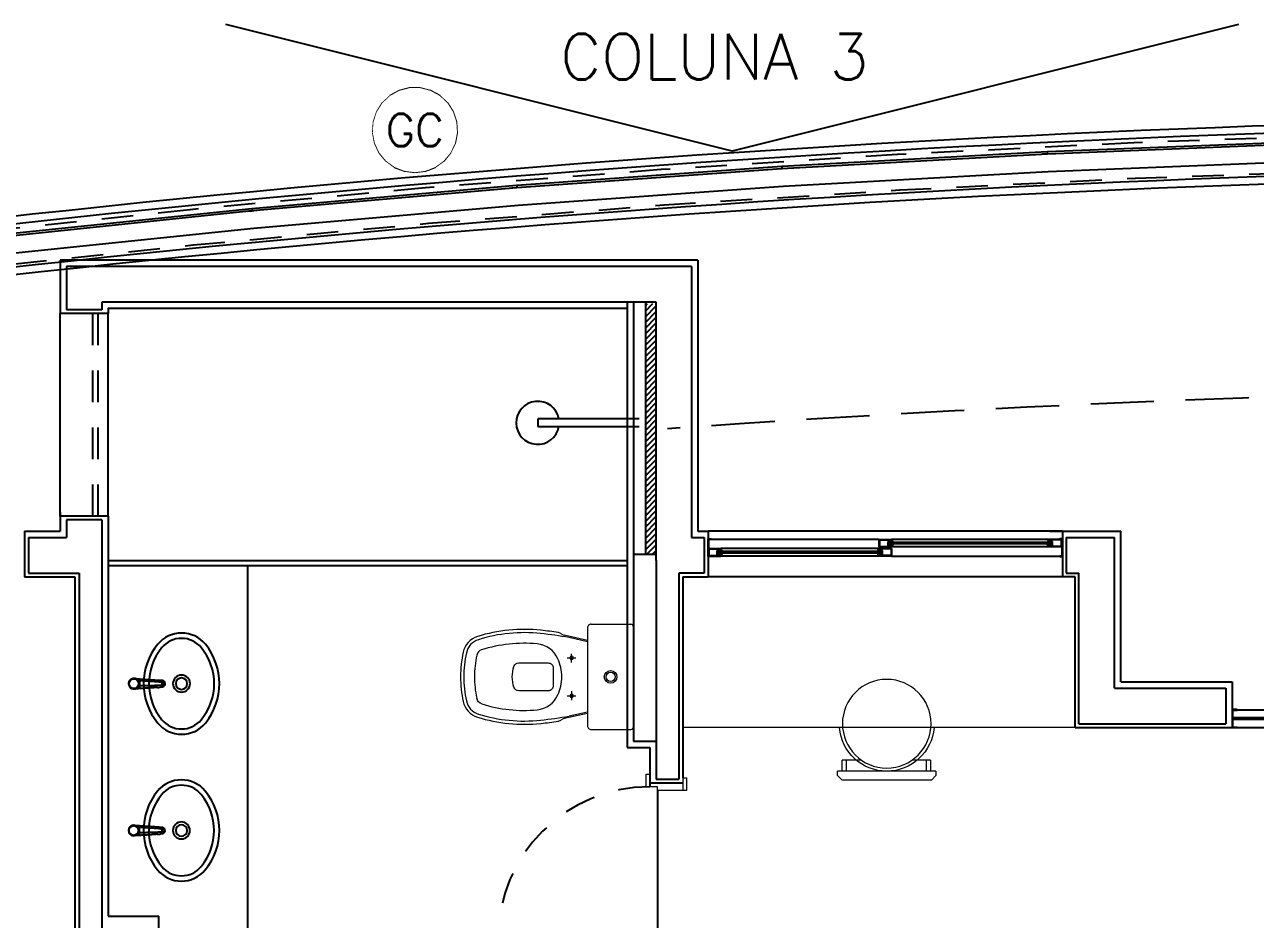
# Model space of a CAD drawing. Header units: millimetres. Extents: x 188.6 to 263.2, y 40.1 to 120.1.
# Drawn here: x 205.116 to 209.978, y 95.302 to 98.835 of the extents above; entities that cross this region are included whole.
import ezdxf
from ezdxf.enums import TextEntityAlignment as Align

# ---------------------------------------------------------------- set-up
doc = ezdxf.new("R2010")
doc.units = ezdxf.units.MM
doc.set_wipeout_variables(frame=1)
for name, pattern in [('_XREF_APTOS 603 E 604$0$HIDDEN', [0.375, 0.25, -0.125]), ('_XREF_APTOS 603 E 604$0$XREF-TIPO$0$HIDDEN2', [0.1875, 0.125, -0.0625]), ('HIDDEN2', [0.1875, 0.125, -0.0625])]:
    doc.linetypes.add(name, pattern=pattern)
for name, color, linetype in [('_XREF_APTOS 603 E 604$0$A-MC-ALVENARIA', 8, 'Continuous'), ('_XREF_APTOS 603 E 604$0$L-MC-LAYOUT MOLHADO', 8, 'Continuous'), ('_XREF_APTOS 603 E 604$0$P-MC-PROJEÇÃO', 8, '_XREF_APTOS 603 E 604$0$HIDDEN'), ('_XREF_APTOS 603 E 604$0$R-MC-REBOCO', 8, 'Continuous'), ('_XREF_APTOS 603 E 604$0$V-MC-VISTA3', 8, 'Continuous'), ('_XREF_APTOS 603 E 604$0$XREF-TIPO$0$E-MC-ESQUADRIAS', 8, 'Continuous'), ('_XREF_APTOS 603 E 604$0$XREF-TIPO$0$S-MC-SECÇÃO', 8, 'Continuous'), ('_XREF_APTOS 603 E 604$0$XREF-TIPO$0$V-MC-VISTA1', 8, 'Continuous'), ('_XREF_APTOS 603 E 604$0$XREF-TIPO$0$V-MC-VISTA2', 8, 'Continuous'), ('ARQ', 8, 'Continuous'), ('ESTR-PILARES', 11, 'Continuous'), ('ESTR-VIGAS', 11, 'HIDDEN2'), ('ESTRUTURA', 7, 'Continuous'), ('INC-TEXTO', 7, 'Continuous')]:
    doc.layers.add(name, color=color, linetype=linetype)
doc.layers.add('_XREF_APTOS 603 E 604$0$L-MC-LAYOUT', color=8, linetype='Continuous', lineweight=5)
doc.styles.add('MC-ROMANS', font='romans')
doc.styles.add('ROMANS', font='ROMANS.SHX', dxfattribs={"height": 0.15})

# ---------------------------------------------------------------- blocks, each defined once
blk = doc.blocks.new('COBERTURA_29-09-2016')
at = {"layer": 'ESTR-PILARES', "linetype": 'Continuous'}
for points in [[(-0.9072, 11.7263), (-0.9082, 11.7262)], [(-0.8944, 11.5869), (-0.8934, 11.587)]]:
    blk.add_lwpolyline(points, dxfattribs=at)
at = {"layer": 'ESTR-VIGAS'}
for points in [[(3.7551, 12.0233), (2.822, 11.9903)], [(2.821, 11.9903), (1.8884, 11.9441)], [(2.822, 11.9903), (2.821, 11.9903)], [(1.8874, 11.9441), (0.9555, 11.8847)], [(1.8884, 11.9441), (1.8874, 11.9441)], [(0.9545, 11.8846), (0.0236, 11.8121)], [(0.9555, 11.8847), (0.9545, 11.8846)], [(2.8269, 11.8504), (3.7601, 11.8834)], [(1.8953, 11.8043), (2.8279, 11.8505)], [(2.8269, 11.8504), (2.8279, 11.8505)], [(0.0226, 11.812), (-0.9072, 11.7263)], [(0.0236, 11.8121), (0.0226, 11.812)], [(0.9644, 11.745), (1.8963, 11.8043)], [(1.8953, 11.8043), (1.8963, 11.8043)], [(-0.9082, 11.7262), (-1.8367, 11.6274)], [(0.0344, 11.6725), (0.9654, 11.745)], [(0.9644, 11.745), (0.9654, 11.745)], [(-0.8944, 11.5869), (0.0354, 11.6726)], [(0.0344, 11.6725), (0.0354, 11.6726)], [(-1.8219, 11.4882), (-0.8934, 11.587)]]:
    blk.add_lwpolyline(points, dxfattribs=at)
blk = doc.blocks.new('_XREF_APTOS 603 E 604$0$A$C4AC839CE')
at = {"layer": '_XREF_APTOS 603 E 604$0$L-MC-LAYOUT'}
for p, q in [((0.0211, 0.0787), (0.0209, 0.0349)), ((0.0211, 0.0787), (0.0942, 0.0787)), ((0.0386, 0.0787), (0.0384, 0.0349)), ((0.2943, 0.0787), (0.3709, 0.0787)), ((0.3534, 0.0349), (0.3534, 0.0787)), ((0.3709, 0.0349), (0.3709, 0.0787)), ((0, 0.0349), (0.3886, 0.0349))]:
    blk.add_line(p, q, dxfattribs=at)
blk.add_lwpolyline([(0, 0.035), (0, 0.0175), (0.0175, 0), (0.3711, 0), (0.3886, 0.0175), (0.3886, 0.035)], dxfattribs=at)
blk.add_circle((0.1943, 0.2224), 0.1751, dxfattribs=at)
blk.add_arc((0.1943, 0.2224), 0.1875, 184.5988, 355.4012, dxfattribs=at)
blk = doc.blocks.new('_XREF_APTOS 603 E 604$0$XREF-TIPO$0$A$C23913CE5-flat-1')
at = {"layer": 'ARQ'}
for p, q in [((0.003, -0.675), (0.003, -0.0022)), ((0.039, -0.003), (0.039, -0.05)), ((0.069, -0.003), (0.039, -0.003)), ((0.041, -0.005), (0.041, -0.048)), ((0.067, -0.005), (0.041, -0.005)), ((0.047, -0.048), (0.041, -0.048)), ((0.067, -0.036), (0.047, -0.036)), ((0.047, -0.048), (0.047, -0.036)), ((0.069, -0.038), (0.049, -0.038)), ((0.049, -0.05), (0.049, -0.038)), ((0.051, -0.686), (0.051, -0.039)), ((0.051, -0.039), (0.057, -0.039)), ((0.057, -0.686), (0.057, -0.039)), ((0.059, -0.05), (0.059, -0.038)), ((0.061, -0.048), (0.061, -0.04)), ((0.067, -0.04), (0.061, -0.04)), ((0.067, -0.048), (0.061, -0.048)), ((0.067, -0.005), (0.067, -0.036)), ((0.067, -0.04), (0.067, -0.048)), ((0.069, -0.003), (0.069, -0.05)), ((0.039, -0.675), (0.039, -0.05)), ((0.049, -0.05), (0.039, -0.05)), ((0.069, -0.05), (0.059, -0.05)), ((0.069, -0.675), (0.069, -0.05)), ((0.003, -0.675), (0.003, -0.725)), ((0.003, -0.675), (0.033, -0.675)), ((0.005, -0.677), (0.005, -0.723)), ((0.005, -0.677), (0.031, -0.677)), ((0.031, -0.677), (0.031, -0.711)), ((0.033, -0.675), (0.033, -0.725)), ((0.039, -0.725), (0.039, -0.675)), ((0.049, -0.675), (0.039, -0.675)), ((0.041, -0.723), (0.041, -0.677)), ((0.047, -0.677), (0.041, -0.677)), ((0.047, -0.677), (0.047, -0.689)), ((0.049, -0.675), (0.049, -0.687)), ((0.059, -0.675), (0.059, -0.687)), ((0.069, -0.675), (0.059, -0.675)), ((0.061, -0.677), (0.061, -0.685)), ((0.067, -0.677), (0.061, -0.677)), ((0.067, -0.685), (0.067, -0.677)), ((0.069, -0.725), (0.069, -0.675)), ((0.013, -0.725), (0.003, -0.725)), ((0.003, -1.3465), (0.003, -0.725)), ((0.011, -0.723), (0.005, -0.723)), ((0.011, -0.723), (0.011, -0.711)), ((0.031, -0.711), (0.011, -0.711)), ((0.013, -0.725), (0.013, -0.713)), ((0.033, -0.713), (0.013, -0.713)), ((0.015, -1.3575), (0.015, -0.714)), ((0.015, -0.714), (0.021, -0.714)), ((0.021, -1.3575), (0.021, -0.714)), ((0.023, -0.725), (0.023, -0.713)), ((0.033, -0.725), (0.023, -0.725)), ((0.031, -0.715), (0.025, -0.715)), ((0.025, -0.723), (0.025, -0.715)), ((0.031, -0.723), (0.025, -0.723)), ((0.031, -0.715), (0.031, -0.723)), ((0.033, -1.397), (0.033, -0.725)), ((0.039, -0.725), (0.069, -0.725)), ((0.041, -0.723), (0.067, -0.723)), ((0.067, -0.689), (0.047, -0.689)), ((0.069, -0.687), (0.049, -0.687)), ((0.051, -0.686), (0.057, -0.686)), ((0.067, -0.685), (0.061, -0.685)), ((0.067, -0.723), (0.067, -0.689)), ((0.069, -0.725), (0.069, -1.3982)), ((0.003, -1.397), (0.003, -1.3465)), ((0.013, -1.3465), (0.003, -1.3465)), ((0.011, -1.3485), (0.005, -1.3485)), ((0.005, -1.395), (0.005, -1.3485)), ((0.011, -1.3485), (0.011, -1.3605)), ((0.031, -1.3605), (0.011, -1.3605)), ((0.013, -1.3465), (0.013, -1.3585)), ((0.033, -1.3585), (0.013, -1.3585)), ((0.015, -1.3575), (0.021, -1.3575)), ((0.023, -1.3465), (0.023, -1.3585)), ((0.033, -1.3465), (0.023, -1.3465)), ((0.025, -1.3485), (0.025, -1.3565)), ((0.031, -1.3485), (0.025, -1.3485)), ((0.031, -1.3565), (0.025, -1.3565)), ((0.031, -1.3565), (0.031, -1.3485)), ((0.031, -1.395), (0.031, -1.3605)), ((0.033, -1.397), (0.033, -1.3585)), ((0.003, -1.397), (0.033, -1.397)), ((0.005, -1.395), (0.031, -1.395))]:
    blk.add_line(p, q, dxfattribs=at)
for points in [[(0.001, -0.0002), (0.001, -0.0104), (0.003, -0.0104), (0.003, -0.0022), (0.069, -0.0022), (0.069, -0.0102), (0.071, -0.0102), (0.071, -0.0002), (0.001, -0.0002)], [(0.001, -1.4002), (0.001, -1.39), (0.003, -1.39), (0.003, -1.3982), (0.069, -1.3982), (0.069, -1.3902), (0.071, -1.3902), (0.071, -1.4002), (0.001, -1.4002)]]:
    blk.add_lwpolyline(points, dxfattribs=at)
for points in [[(0.0505, -0.0385, 1), (0.0495, -0.0385), (0.0495, -0.05, -0.414214), (0.049, -0.0505), (0.044, -0.0505, 0.38517), (0.049, -0.055), (0.0505, -0.055)], [(0.064, -0.0505), (0.059, -0.0505, -0.414214), (0.0585, -0.05), (0.0585, -0.0385, 1), (0.0575, -0.0385), (0.0575, -0.055), (0.059, -0.055, 0.38517)], [(0.0505, -0.6865, -1), (0.0495, -0.6865), (0.0495, -0.675, 0.414214), (0.049, -0.6745), (0.044, -0.6745, -0.38517), (0.049, -0.67), (0.0505, -0.67)], [(0.064, -0.6745), (0.059, -0.6745, 0.414214), (0.0585, -0.675), (0.0585, -0.6865, -1), (0.0575, -0.6865), (0.0575, -0.67), (0.059, -0.67, -0.38517)], [(0.0145, -0.7135, 1), (0.0135, -0.7135), (0.0135, -0.725, -0.414214), (0.013, -0.7255), (0.008, -0.7255, 0.38517), (0.013, -0.73), (0.0145, -0.73)], [(0.028, -0.7255), (0.023, -0.7255, -0.414214), (0.0225, -0.725), (0.0225, -0.7135, 1), (0.0215, -0.7135), (0.0215, -0.73), (0.023, -0.73, 0.38517)], [(0.0135, -1.3465, 0.414214), (0.013, -1.346), (0.008, -1.346, -0.38517), (0.013, -1.3415), (0.0145, -1.3415), (0.0145, -1.358, -1), (0.0135, -1.358)], [(0.0225, -1.3465, -0.414214), (0.023, -1.346), (0.028, -1.346, 0.38517), (0.023, -1.3415), (0.0215, -1.3415), (0.0215, -1.358, 1), (0.0225, -1.358)]]:
    blk.add_lwpolyline(points, format="xyb", close=True, dxfattribs=at)
blk = doc.blocks.new('_XREF_APTOS 603 E 604$0$A$C50AA2380')
at = {"layer": '_XREF_APTOS 603 E 604$0$L-MC-LAYOUT', "extrusion": (0, 0, -1)}
for p, q in [((0.0686, 0.2914), (0.0745, 0.2813)), ((0.0972, 0.1833), (0.0767, 0.2756)), ((0.1846, 0.2457), (0.1498, 0.2457)), ((0.1663, 0.2627), (0.1663, 0.2293)), ((0.2979, 0.2457), (0.3328, 0.2457)), ((0.3163, 0.2627), (0.3163, 0.2293)), ((0.3854, 0.1833), (0.4059, 0.2756)), ((0.414, 0.2914), (0.4081, 0.2813)), ((0.0334, 0.1683), (0.0334, 0.0123)), ((0.0484, 0.1833), (0.4342, 0.1833)), ((0.4492, 0.1683), (0.4492, 0.0123)), ((0.0454, 0.0003), (0.4372, 0.0003))]:
    blk.add_line(p, q, dxfattribs=at)
at = {"layer": '_XREF_APTOS 603 E 604$0$L-MC-LAYOUT', "color": 9, "extrusion": (0, 0, -1)}
for p, q in [((0.1025, 0.1833), (0.0864, 0.2557)), ((0.3801, 0.1833), (0.3962, 0.2557))]:
    blk.add_line(p, q, dxfattribs=at)
blk.add_lwpolyline([(-0.2001, 0.4735, -0.323845), (-0.1863, 0.4545), (-0.1863, 0.3382, -0.414214), (-0.2063, 0.3182), (-0.2763, 0.3182, -0.414214), (-0.2963, 0.3382), (-0.2963, 0.4545, -0.000018), (-0.2963, 0.4545, -0.323824), (-0.2825, 0.4735, -0.160379), (-0.2001, 0.4735, 0.160379)], format="xyb", dxfattribs=at)
at = {"layer": '_XREF_APTOS 603 E 604$0$L-MC-LAYOUT', "extrusion": (0, 0, -1)}
blk.add_lwpolyline([(-0.3127, 0.2999, 0.105502), (-0.2413, 0.2847, 0.105502), (-0.1699, 0.2999)], format="xyb", dxfattribs=at)
at = {"layer": '_XREF_APTOS 603 E 604$0$L-MC-LAYOUT'}
for centre in [(0.1663, 0.2457), (0.3163, 0.2457)]:
    blk.add_circle(centre, 0.007, dxfattribs=at)
at = {"layer": '_XREF_APTOS 603 E 604$0$L-MC-LAYOUT', "extrusion": (0, 0, -1)}
for radius in [0.025, 0.018]:
    blk.add_circle((-0.2413, 0.0918), radius, dxfattribs=at)
for centre, radius, start, end in [((-0.2412, 0.2221), 0.4624, 77.837, 90.0069), ((-0.2413, 0.2221), 0.4624, 89.9931, 102.163), ((-0.1613, 0.593), 0.083, 17.5138, 77.8297), ((-0.3213, 0.593), 0.083, 102.1703, 162.4862), ((-0.6665, 0.4336), 0.6127, 353.7289, 17.51), ((-0.6665, 0.4337), 0.5577, 354.6802, 17.5085), ((-0.1613, 0.593), 0.028, 17.5066, 77.8279), ((-0.2413, 0.2221), 0.4074, 77.8291, 90.0002), ((-0.2412, 0.2222), 0.4074, 90.0119, 102.0081), ((0.1839, 0.4337), 0.5577, 162.6211, 185.3198), ((0.1839, 0.4336), 0.6127, 162.49, 186.2711), ((-1.5608, 0.5207), 1.5111, 351.5285, 354.1727), ((-0.2107, 0.3912), 0.0999, 294.0885, 354.6746), ((-0.2719, 0.3912), 0.0999, 185.3254, 245.9115), ((1.08, 0.5212), 1.513, 185.8403, 188.4774), ((-0.0859, 0.3014), 0.02, 329.8981, 351.5901), ((-0.3966, 0.3014), 0.02, 188.5565, 210.108), ((-0.0572, 0.2713), 0.02, 149.925, 167.6324), ((-0.4255, 0.2712), 0.0201, 12.5492, 30.1035), ((-0.0484, 0.1683), 0.015, 359.9948, 90.0052), ((-0.4342, 0.1683), 0.015, 89.9948, 180.0052), ((-0.0454, 0.0123), 0.012, 270.0046, 359.9954), ((-0.4372, 0.0123), 0.012, 180.0046, 269.9954)]:
    blk.add_arc(centre, radius, start, end, dxfattribs=at)
at = {"layer": '_XREF_APTOS 603 E 604$0$L-MC-LAYOUT', "color": 9, "extrusion": (0, 0, -1)}
for centre, radius, start, end in [((-0.1613, 0.593), 0.07, 17.5106, 77.832), ((-0.2413, 0.2221), 0.4494, 77.8311, 90.0006), ((-0.2413, 0.2221), 0.4494, 89.9994, 102.1689), ((-0.3213, 0.593), 0.07, 102.168, 162.4894), ((-0.6665, 0.4337), 0.5997, 353.7335, 17.5088), ((0.1839, 0.4337), 0.5997, 162.4912, 186.2665), ((-1.5611, 0.5234), 1.4988, 349.7178, 354.049), ((1.0785, 0.5234), 1.4988, 185.951, 190.2822)]:
    blk.add_arc(centre, radius, start, end, dxfattribs=at)
at = {"layer": '_XREF_APTOS 603 E 604$0$L-MC-LAYOUT'}
blk.add_arc((0.3197, 0.5913), 0.03, 17.3789, 77.9919, dxfattribs=at)
blk = doc.blocks.new('_XREF_APTOS 603 E 604$0$CHUVEIRO')
for p, q in [((216.39, 104.5199), (216.39, 104.9199)), ((216.39, 104.9199), (216.42, 104.9199)), ((216.42, 104.9199), (216.42, 104.5199))]:
    blk.add_line(p, q)
at = {"extrusion": (0, 0, -1)}
blk.add_ellipse((216.4058, 104.9204), major_axis=(-0.0851, 0), ratio=1, start_param=4.898771, end_param=10.827741, dxfattribs=at)
blk = doc.blocks.new('_XREF_APTOS 603 E 604$0$XREF-TIPO$0$A$C281A5909')
at = {"layer": 'ARQ'}
for p, q in [((0.05, 0.755), (0.08, 0.755)), ((0.05, 0.155), (0.05, 0.755)), ((0.08, 0.755), (0.05, 0.755)), ((0.05, 0.755), (0.05, 0.155)), ((0.08, 0.755), (0.08, 0.155)), ((0.08, 0.155), (0.08, 0.755)), ((0.035, 0.025), (0.035, 0.155)), ((0.08, 0.155), (0.05, 0.155)), ((0.05, 0.155), (0.08, 0.155)), ((0.665, 0.025), (0.665, 0.155)), ((0.635, 0.125), (0.065, 0.125))]:
    blk.add_line(p, q, dxfattribs=at)
at = {"layer": 'ARQ', "lineweight": 13}
for p, q in [((0, 0.155), (0, 0.17)), ((0, 0.17), (0.05, 0.17)), ((0, 0.155), (0.05, 0.155)), ((0.05, 0.155), (0.035, 0.155)), ((0.05, 0.155), (0.05, 0.125)), ((0.65, 0.155), (0.65, 0.17)), ((0.65, 0.17), (0.7, 0.17)), ((0.665, 0.155), (0.65, 0.155)), ((0.65, 0.125), (0.65, 0.155)), ((0.65, 0.155), (0.7, 0.155)), ((0.7, 0.17), (0.7, 0.155)), ((0.05, 0.125), (0.065, 0.125)), ((0.065, 0.125), (0.065, 0.0095)), ((0.635, 0.025), (0.635, 0.125)), ((0.635, 0.125), (0.65, 0.125)), ((0.015, 0.0095), (0.015, 0.025)), ((0.065, 0.025), (0.015, 0.025)), ((0.065, 0.0095), (0.015, 0.0095)), ((0.065, 0.0345), (0.065, 0.0195)), ((0.635, 0.01), (0.635, 0.0325)), ((0.685, 0.025), (0.635, 0.025)), ((0.685, 0.01), (0.635, 0.01)), ((0.685, 0.025), (0.685, 0.01))]:
    blk.add_line(p, q, dxfattribs=at)
at = {"layer": 'ARQ', "color": 8, "linetype": '_XREF_APTOS 603 E 604$0$XREF-TIPO$0$HIDDEN2'}
blk.add_arc((0.05, 0.155), 0.6, 0, 90, dxfattribs=at)
blk = doc.blocks.new('_XREF_APTOS 603 E 604$0$A$C2D591F4F')
at = {"layer": 'ARQ'}
for p, q in [((0.1865, 0.1318), (0.1865, 0.132)), ((0.2037, 0.1324), (0.1963, 0.1324)), ((0.203, 0.1425), (0.197, 0.1425)), ((0.1794, 0.0224), (0.1794, 0.0222)), ((0.1794, 0.0222), (0.1794, 0.0222)), ((0.1949, 0.0422), (0.2051, 0.0422)), ((0.1949, 0.0404), (0.1949, 0.0422)), ((0.2051, 0.0404), (0.1949, 0.0404)), ((0.2051, 0.0404), (0.2051, 0.0422)), ((0.2205, 0.0239), (0.2205, 0.0239)), ((0.2205, 0.0239), (0.2205, 0.0235))]:
    blk.add_line(p, q, dxfattribs=at)
for points in [[(0.3556, 0.3031, 0.358974), (0.0444, 0.3031, 0.471698), (0.0444, 0.1149, 0.358974), (0.3556, 0.1149, 0.471698)], [(0.3422, 0.2869, 0.358974), (0.0578, 0.2869, 0.471698), (0.0578, 0.1311, 0.358974), (0.3422, 0.1311, 0.471698)], [(0.2, 0.2315, 1), (0.2, 0.1865, 1)]]:
    blk.add_lwpolyline(points, format="xyb", close=True, dxfattribs=at)
blk.add_lwpolyline([(0.2335, 0.209, 336.274616), (0.2335, 0.2086)], format="xyb", dxfattribs=at)
for points in [[(0.1794, 0.0225, 0), (0.1805, 0.0438, 0), (0.1818, 0.0651, 0), (0.1832, 0.0864, 0), (0.1844, 0.1039, 0), (0.1857, 0.1215, 0), (0.1863, 0.1302, 0), (0.1864, 0.1312, 0), (0.1864, 0.1316, 0), (0.1865, 0.1318, 0)], [(0.1865, 0.132, 0), (0.1865, 0.132, 0), (0.1865, 0.1325, 0), (0.1866, 0.1329, 0), (0.1867, 0.1334, 0), (0.1869, 0.1339, 0), (0.1869, 0.1339, 0)], [(0.1869, 0.1339, 0), (0.1869, 0.1339, 0), (0.1871, 0.1347, 0), (0.1875, 0.1356, 0), (0.1879, 0.1364, 0), (0.1885, 0.1374, 0), (0.1891, 0.1383, 0), (0.1899, 0.1391, 0), (0.1907, 0.1399, 0)], [(0.1963, 0.1324, 0), (0.196, 0.132, 0), (0.1957, 0.1317, 0), (0.1954, 0.1314, 0), (0.1952, 0.131, 0), (0.1951, 0.1307, 0), (0.1949, 0.1303, 0), (0.1948, 0.1298, 0), (0.1947, 0.1293, 0), (0.1946, 0.1287, 0), (0.1946, 0.1281, 0), (0.1939, 0.1194, 0), (0.1926, 0.1019, 0), (0.1914, 0.0844, 0), (0.1901, 0.063, 0), (0.1888, 0.0415, 0)], [(0.1963, 0.1324, 0), (0.1953, 0.1334, 0), (0.1943, 0.1345, 0), (0.1935, 0.1355, 0), (0.1926, 0.1365, 0), (0.192, 0.1375, 0), (0.1914, 0.1383, 0), (0.191, 0.1389, 0), (0.1907, 0.1394, 0), (0.1906, 0.1398, 0), (0.1907, 0.1399, 0)], [(0.1907, 0.1399, 0), (0.1911, 0.1402, 0), (0.1914, 0.1406, 0), (0.1918, 0.1409, 0), (0.192, 0.141, 0), (0.1921, 0.141, 0), (0.1922, 0.1411, 0), (0.1923, 0.1412, 0), (0.1923, 0.1412, 0), (0.1924, 0.1412, 0), (0.1924, 0.1413, 0), (0.1924, 0.1413, 0), (0.1924, 0.1413, 0), (0.1924, 0.1413, 0)], [(0.197, 0.1425, 0), (0.1956, 0.1424, 0), (0.1942, 0.1421, 0), (0.193, 0.1416, 0), (0.1924, 0.1413, 0)], [(0.197, 0.1425, 0), (0.197, 0.1424, 0), (0.1969, 0.1422, 0), (0.1969, 0.142, 0), (0.1969, 0.1418, 0), (0.1969, 0.1415, 0), (0.1969, 0.1411, 0), (0.1968, 0.1407, 0), (0.1968, 0.1402, 0), (0.1968, 0.1397, 0), (0.1967, 0.1392, 0), (0.1967, 0.1386, 0), (0.1966, 0.138, 0), (0.1966, 0.1374, 0), (0.1966, 0.137, 0), (0.1965, 0.1363, 0), (0.1965, 0.1355, 0), (0.1964, 0.1348, 0), (0.1964, 0.1341, 0), (0.1963, 0.1336, 0), (0.1963, 0.133, 0), (0.1963, 0.1324, 0)], [(0.199, 0.1433, 0), (0.1989, 0.1433, 0), (0.1987, 0.1432, 0), (0.1986, 0.1432, 0), (0.1984, 0.1431, 0), (0.1982, 0.1431, 0), (0.198, 0.143, 0), (0.1977, 0.1429, 0), (0.1974, 0.1428, 0), (0.197, 0.1425, 0)], [(0.202, 0.1433, 0), (0.201, 0.1434, 0), (0.2003, 0.1434, 0), (0.1995, 0.1434, 0), (0.1988, 0.1434, 0), (0.198, 0.1433, 0)], [(0.198, 0.1433, 0), (0.199, 0.1433, 0)], [(0.201, 0.1433, 0), (0.2008, 0.1433, 0), (0.2006, 0.1433, 0), (0.2005, 0.1434, 0), (0.2005, 0.1434, 0), (0.2004, 0.1434, 0), (0.2003, 0.1434, 0), (0.2002, 0.1434, 0), (0.2002, 0.1434, 0), (0.2001, 0.1434, 0), (0.2001, 0.1434, 0), (0.2, 0.1434, 0), (0.2, 0.1434, 0), (0.1999, 0.1434, 0), (0.1999, 0.1434, 0), (0.1998, 0.1434, 0), (0.1998, 0.1434, 0), (0.1996, 0.1434, 0), (0.1995, 0.1434, 0), (0.1994, 0.1433, 0), (0.1993, 0.1433, 0), (0.199, 0.1433, 0)], [(0.203, 0.1425, 0), (0.2026, 0.1427, 0), (0.2022, 0.1429, 0), (0.2018, 0.1431, 0), (0.2016, 0.1431, 0), (0.2014, 0.1432, 0), (0.2012, 0.1432, 0), (0.2011, 0.1433, 0), (0.201, 0.1433, 0), (0.201, 0.1433, 0)], [(0.201, 0.1433, 0), (0.202, 0.1433, 0), (0.202, 0.1433, 0)], [(0.2037, 0.1324, 0), (0.2036, 0.1331, 0), (0.2036, 0.1338, 0), (0.2035, 0.1346, 0), (0.2035, 0.1353, 0), (0.2034, 0.136, 0), (0.2034, 0.1366, 0), (0.2034, 0.1373, 0), (0.2033, 0.138, 0), (0.2033, 0.1386, 0), (0.2032, 0.1392, 0), (0.2032, 0.1396, 0), (0.2032, 0.14, 0), (0.2031, 0.1404, 0), (0.2031, 0.1408, 0), (0.2031, 0.1413, 0), (0.203, 0.1416, 0), (0.203, 0.1419, 0), (0.203, 0.1422, 0), (0.203, 0.1424, 0), (0.203, 0.1425, 0)], [(0.203, 0.1425, 0), (0.2044, 0.1424, 0), (0.2057, 0.1421, 0), (0.207, 0.1416, 0), (0.2075, 0.1413, 0)], [(0.2031, 0.1431, 0), (0.2035, 0.1431, 0), (0.204, 0.1429, 0), (0.2045, 0.1427, 0), (0.205, 0.1426, 0), (0.2055, 0.1424, 0), (0.206, 0.1421, 0), (0.2066, 0.1418, 0), (0.207, 0.1416, 0)], [(0.2037, 0.1324, 0), (0.204, 0.1327, 0), (0.2044, 0.1331, 0), (0.2048, 0.1335, 0), (0.2051, 0.134, 0), (0.2055, 0.1344, 0), (0.2059, 0.1348, 0), (0.2063, 0.1352, 0), (0.2066, 0.1357, 0), (0.207, 0.1361, 0), (0.2073, 0.1365, 0), (0.2076, 0.1369, 0), (0.2079, 0.1373, 0), (0.2082, 0.1377, 0), (0.2084, 0.138, 0), (0.2087, 0.1383, 0), (0.2088, 0.1386, 0), (0.209, 0.1389, 0), (0.2091, 0.1391, 0), (0.2092, 0.1393, 0), (0.2093, 0.1395, 0), (0.2093, 0.1396, 0), (0.2093, 0.1397, 0), (0.2093, 0.1398, 0), (0.2093, 0.1399, 0)], [(0.2079, 0.0421, 0), (0.2078, 0.0453, 0), (0.2077, 0.0486, 0), (0.2076, 0.0522, 0), (0.2075, 0.056, 0), (0.2075, 0.0595, 0), (0.2074, 0.0631, 0), (0.2074, 0.0642, 0), (0.2073, 0.0652, 0), (0.2073, 0.0662, 0), (0.2073, 0.0672, 0), (0.2073, 0.0682, 0), (0.2072, 0.0739, 0), (0.2071, 0.0795, 0), (0.2071, 0.0806, 0), (0.207, 0.0817, 0), (0.207, 0.0828, 0), (0.207, 0.0839, 0), (0.207, 0.0851, 0), (0.2069, 0.0862, 0), (0.2069, 0.0873, 0), (0.2069, 0.0884, 0), (0.2068, 0.0922, 0), (0.2067, 0.0959, 0), (0.2066, 0.0994, 0), (0.2065, 0.1029, 0), (0.2064, 0.1057, 0), (0.2063, 0.1085, 0), (0.2063, 0.1092, 0), (0.2062, 0.1099, 0), (0.2062, 0.1106, 0), (0.2062, 0.1113, 0), (0.2061, 0.112, 0), (0.2061, 0.1127, 0), (0.206, 0.1148, 0), (0.2059, 0.1168, 0), (0.2058, 0.1189, 0), (0.2057, 0.1209, 0), (0.2056, 0.1229, 0), (0.2055, 0.1248, 0), (0.2055, 0.1252, 0), (0.2054, 0.1256, 0), (0.2054, 0.126, 0), (0.2054, 0.1264, 0), (0.2054, 0.1267, 0), (0.2053, 0.1271, 0), (0.2053, 0.1275, 0), (0.2053, 0.1278, 0), (0.2053, 0.1282, 0), (0.2052, 0.1286, 0), (0.2052, 0.1289, 0), (0.2052, 0.1292, 0), (0.2052, 0.1294, 0), (0.2051, 0.1296, 0), (0.2051, 0.1298, 0), (0.2051, 0.13, 0), (0.205, 0.1302, 0), (0.205, 0.1303, 0), (0.2049, 0.1305, 0), (0.2049, 0.1306, 0), (0.2047, 0.131, 0), (0.2045, 0.1313, 0), (0.2043, 0.1316, 0), (0.2041, 0.1318, 0), (0.2039, 0.1321, 0), (0.2037, 0.1324, 0)], [(0.2093, 0.1399, 0), (0.2101, 0.1391, 0), (0.2108, 0.1382, 0), (0.2115, 0.1373, 0), (0.212, 0.1364, 0), (0.2124, 0.1357, 0), (0.2127, 0.1351, 0), (0.2129, 0.1344, 0), (0.213, 0.1342, 0)], [(0.213, 0.1342, 0), (0.213, 0.1339, 0), (0.2132, 0.1334, 0), (0.2133, 0.1329, 0), (0.2133, 0.1326, 0), (0.2133, 0.1325, 0), (0.2134, 0.1325, 0), (0.2134, 0.1324, 0), (0.2134, 0.1324, 0), (0.2134, 0.1324, 0), (0.2134, 0.1324, 0), (0.2134, 0.1324, 0), (0.2134, 0.1324, 0), (0.2134, 0.1324, 0), (0.2134, 0.1324, 0), (0.2134, 0.1324, 0), (0.2135, 0.1312, 0), (0.2136, 0.1304, 0), (0.2136, 0.1297, 0), (0.2137, 0.1289, 0), (0.2138, 0.1282, 0), (0.2138, 0.1275, 0), (0.2139, 0.1268, 0), (0.2139, 0.1263, 0), (0.214, 0.1257, 0), (0.214, 0.1251, 0), (0.214, 0.1247, 0)], [(0.2149, 0.1134, 0), (0.2149, 0.1126, 0), (0.215, 0.1121, 0), (0.215, 0.1117, 0), (0.2151, 0.1111, 0), (0.2151, 0.1106, 0), (0.2151, 0.1101, 0), (0.2152, 0.1098, 0), (0.2152, 0.1095, 0), (0.2152, 0.1092, 0), (0.2153, 0.1076, 0), (0.2154, 0.1059, 0), (0.2156, 0.104, 0), (0.2157, 0.1022, 0), (0.2158, 0.1002, 0), (0.216, 0.0982, 0), (0.2161, 0.0964, 0), (0.2162, 0.0947, 0), (0.2163, 0.0929, 0), (0.2165, 0.0911, 0), (0.2165, 0.0906, 0), (0.2165, 0.09, 0), (0.2165, 0.0899, 0), (0.2165, 0.0898, 0), (0.2166, 0.0896, 0), (0.2166, 0.0894, 0), (0.2166, 0.089, 0), (0.2166, 0.0884, 0), (0.2167, 0.0876, 0), (0.2168, 0.0868, 0), (0.2168, 0.0866, 0)], [(0.2168, 0.0866, 0), (0.2168, 0.0858, 0), (0.2169, 0.0846, 0), (0.217, 0.0838, 0), (0.217, 0.0829, 0), (0.217, 0.0826, 0), (0.217, 0.0824, 0), (0.2171, 0.0821, 0), (0.2171, 0.0818, 0), (0.2171, 0.0816, 0), (0.2171, 0.0813, 0), (0.2173, 0.0785, 0), (0.2175, 0.0759, 0), (0.2176, 0.0734, 0), (0.2178, 0.0711, 0), (0.2179, 0.0697, 0), (0.218, 0.068, 0), (0.2181, 0.0663, 0), (0.2182, 0.0647, 0), (0.2183, 0.0631, 0), (0.2185, 0.0596, 0), (0.2187, 0.0561, 0), (0.2189, 0.0527, 0), (0.2191, 0.0491, 0), (0.2195, 0.0426, 0), (0.2198, 0.0362, 0), (0.2202, 0.03, 0), (0.2205, 0.0239, 0)], [(0.1794, 0.0225, 0), (0.1794, 0.0225, 0), (0.1794, 0.0225, 0), (0.1794, 0.0225, 0), (0.1794, 0.0225, 0), (0.1794, 0.0225, 0), (0.1794, 0.0225, 0), (0.1794, 0.0225, 0), (0.1794, 0.0226, 0), (0.1794, 0.0226, 0), (0.1794, 0.0227, 0), (0.1794, 0.0227, 0), (0.1794, 0.0229, 0), (0.1795, 0.0238, 0), (0.1796, 0.0247, 0), (0.18, 0.0284, 0), (0.1806, 0.0321, 0), (0.1811, 0.0348, 0)], [(0.1811, 0.0348, 0), (0.1813, 0.0357, 0), (0.1816, 0.0366, 0), (0.1819, 0.0374, 0), (0.1824, 0.0382, 0), (0.1827, 0.0387, 0), (0.183, 0.0392, 0), (0.1833, 0.0395, 0), (0.1836, 0.0397, 0), (0.1839, 0.04, 0), (0.1842, 0.0402, 0), (0.1846, 0.0404, 0), (0.1849, 0.0405, 0), (0.1852, 0.0406, 0), (0.1854, 0.0407, 0), (0.1858, 0.0408, 0), (0.1864, 0.0409, 0), (0.1869, 0.041, 0), (0.1873, 0.041, 0), (0.1877, 0.0411, 0), (0.1881, 0.0412, 0), (0.1883, 0.0413, 0), (0.1885, 0.0413, 0), (0.1886, 0.0414, 0), (0.1888, 0.0415, 0)], [(0.1814, 0.0297, 0), (0.1818, 0.0308, 0), (0.1819, 0.0321, 0), (0.1816, 0.0334, 0), (0.1811, 0.0348, 0)], [(0.1896, 0.0382, 0), (0.1885, 0.0376, 0), (0.1871, 0.0365, 0), (0.1857, 0.0354, 0), (0.1848, 0.0345, 0), (0.184, 0.0336, 0), (0.1833, 0.0328, 0), (0.1827, 0.0319, 0), (0.182, 0.0308, 0), (0.1814, 0.0297, 0)], [(0.1888, 0.0415, 0), (0.1903, 0.0418, 0), (0.1918, 0.0421, 0), (0.1933, 0.0422, 0), (0.1949, 0.0422, 0)], [(0.1896, 0.0382, 0), (0.1892, 0.0401, 0), (0.1888, 0.0415, 0)], [(0.2177, 0.0314, 0), (0.2172, 0.0321, 0), (0.2165, 0.033, 0), (0.2158, 0.034, 0), (0.2148, 0.035, 0), (0.2138, 0.0359, 0), (0.2126, 0.0369, 0), (0.2113, 0.0377, 0), (0.2104, 0.0382, 0), (0.2095, 0.0387, 0), (0.2086, 0.0392, 0), (0.2076, 0.0396, 0)], [(0.2079, 0.0421, 0), (0.2079, 0.0421, 0), (0.2081, 0.0421, 0), (0.2083, 0.0421, 0), (0.2085, 0.042, 0), (0.2088, 0.0421, 0), (0.2091, 0.0421, 0), (0.2099, 0.0422, 0), (0.2107, 0.0424, 0), (0.2112, 0.0425, 0), (0.2117, 0.0425, 0), (0.2121, 0.0426, 0), (0.2124, 0.0426, 0), (0.2128, 0.0426, 0), (0.213, 0.0425, 0), (0.2133, 0.0425, 0), (0.2136, 0.0424, 0), (0.2139, 0.0424, 0), (0.2142, 0.0423, 0), (0.2146, 0.0421, 0), (0.215, 0.0419, 0), (0.2152, 0.0417, 0), (0.2154, 0.0416, 0), (0.2158, 0.0412, 0), (0.2161, 0.0409, 0), (0.2164, 0.0405, 0), (0.2167, 0.0401, 0), (0.2171, 0.0394, 0), (0.2174, 0.0387, 0), (0.2176, 0.0381, 0), (0.2179, 0.0375, 0)], [(0.2177, 0.0314, 0), (0.2172, 0.0325, 0), (0.217, 0.0338, 0), (0.2171, 0.0352, 0), (0.2175, 0.0366, 0), (0.2179, 0.0375, 0)], [(0.2179, 0.0375, 0), (0.2186, 0.0348, 0), (0.2193, 0.032, 0), (0.2199, 0.0284, 0), (0.2202, 0.0264, 0), (0.2204, 0.0252, 0), (0.2204, 0.0245, 0), (0.2204, 0.0242, 0), (0.2204, 0.0242, 0), (0.2205, 0.0241, 0), (0.2205, 0.024, 0), (0.2205, 0.024, 0), (0.2205, 0.0239, 0), (0.2205, 0.0239, 0), (0.2205, 0.0239, 0), (0.2205, 0.0239, 0), (0.2205, 0.0239, 0), (0.2205, 0.0239, 0)]]:
    blk.add_polyline3d(points, dxfattribs=at)
blk.add_circle((0.2, 0.0206), 0.0191, dxfattribs=at)
for centre, radius, start, end in [((0.1998, 0.1299), 0.0136, 102.4001, 123.0332), ((0.1992, 0.1325), 0.0109, 96.4456, 102.3614), ((0.2007, 0.1325), 0.0109, 77.2283, 83.0963), ((0.2001, 0.13), 0.0135, 47.2407, 56.8896), ((-2.8004, -0.1088), 3.0235, 4.2155, 4.4292), ((0.2, 0.0206), 0.0207, 180, 31.2083), ((0.2, 0.0206), 0.0207, 154.1045, 180), ((0.2, 0.0206), 0.0204, 104.4666, 75.5334), ((0.2, 0.0206), 0.0195, 0, 180), ((0.2, 0.0206), 0.0195, 90, 180), ((0.2, 0.0206), 0.0195, 180, 0), ((0.1999, 0.0205), 0.0205, 104.0619, 120.0027), ((0.2, 0.0206), 0.0195, 0, 90), ((0.2052, 0.0157), 0.0265, 84.0406, 90.134), ((0.2001, 0.0205), 0.0205, 68.4737, 75.9324), ((0.7771, -0.0201), 0.5726, 173.7595, 174.015)]:
    blk.add_arc(centre, radius, start, end, dxfattribs=at)
blk = doc.blocks.new('A$C0BE265FA')
at = {"layer": '_XREF_APTOS 603 E 604$0$XREF-TIPO$0$V-MC-VISTA1'}
h = blk.add_hatch(dxfattribs=at)
h.set_pattern_fill('ANSI31', color=256, scale=0.005)
h.set_pattern_definition([(45, (-2161.025458, -1496.791574), (-0.01122532015, 0.01122532015), [])])
h.paths.add_polyline_path([(-3.71, 9.8394), (-3.7528, 9.8394), (-3.7528, 8.8501), (-3.71, 8.8501)])
at = {"layer": '_XREF_APTOS 603 E 604$0$A-MC-ALVENARIA'}
for p, q in [((-6.04, 9.9851), (-6.04, 9.8151)), ((-3.57, 9.9851), (-6.04, 9.9851)), ((-3.57, 9.9851), (-3.57, 8.9152)), ((-3.71, 9.8451), (-5.9, 9.8451)), ((-5.9, 9.8451), (-5.9, 9.8151)), ((-3.8001, 9.8451), (-3.8001, 8.1111)), ((-3.71, 8.8251), (-3.71, 9.8451)), ((-5.9, 9.8151), (-6.04, 9.8151)), ((-6.04, 8.9851), (-6.04, 8.9151)), ((-5.9, 8.9851), (-6.04, 8.9851)), ((-5.9, 8.9851), (-5.9, 5.4801)), ((-6.19, 8.9151), (-6.04, 8.9151)), ((-6.19, 8.9151), (-6.19, 8.7751)), ((-3.57, 8.9152), (-3.52, 8.9152)), ((-3.52, 8.9152), (-3.52, 8.7752)), ((-2.09, 8.9152), (-2.09, 8.7752)), ((-2.09, 8.9152), (-1.9, 8.9152)), ((-1.9, 8.3201), (-1.9, 8.9152)), ((-3.8001, 8.8501), (-3.71, 8.8501)), ((-3.7101, 8.8251), (-3.7101, 7.9611)), ((-6.19, 8.7751), (-5.99, 8.7751)), ((-6.006, 8.7601), (-6.006, 5.4851)), ((-5.99, 8.7751), (-5.99, 5.4801)), ((-3.6201, 8.7752), (-3.6201, 7.9611)), ((-3.52, 8.7752), (-3.6201, 8.7752)), ((-2.09, 8.7752), (-2.04, 8.7752)), ((-2.04, 8.1802), (-2.04, 8.7752)), ((-1.9, 8.3201), (-1.46, 8.3202)), ((-2.04, 8.1802), (-1.46, 8.1802)), ((-3.8001, 8.1111), (-3.7101, 8.1111)), ((-3.7101, 7.9611), (-3.6201, 7.9611))]:
    blk.add_line(p, q, dxfattribs=at)
at = {"layer": '_XREF_APTOS 603 E 604$0$L-MC-LAYOUT'}
blk.add_line((-2.055, 8.1652), (-3.6051, 8.1652), dxfattribs=at)
at = {"layer": '_XREF_APTOS 603 E 604$0$P-MC-PROJEÇÃO'}
blk.add_arc((1.0203, -56.9791), 66.4892, 90.120398, 94.040816, dxfattribs=at)
at = {"layer": '_XREF_APTOS 603 E 604$0$R-MC-REBOCO'}
for p, q in [((-3.545, 10.0101), (-3.545, 8.9402)), ((-3.8251, 9.8451), (-3.8251, 8.0861)), ((-5.8747, 9.8001), (-6.0651, 9.8001)), ((-6.065, 9.0151), (-6.065, 8.9402)), ((-5.8747, 9.0001), (-6.065, 9.0001)), ((-5.875, 9.0001), (-5.875, 7.4201)), ((-6.205, 8.9401), (-6.065, 8.9401)), ((-6.205, 8.9401), (-6.205, 8.7601)), ((-3.545, 8.9402), (-3.5052, 8.9402, 0.0006)), ((-3.505, 8.9401), (-3.505, 8.7602)), ((-2.155, 8.9402), (-1.875, 8.9402)), ((-2.105, 8.9402), (-2.105, 8.7602)), ((-1.875, 8.3451), (-1.875, 8.9402)), ((-6.205, 8.7601), (-6.006, 8.7601)), ((-3.6051, 8.7602), (-3.505, 8.7602)), ((-3.6051, 8.7602), (-3.6051, 7.9661)), ((-2.055, 8.1652), (-2.055, 8.7602)), ((-2.055, 8.1652), (-1.5097, 8.1652)), ((-3.8251, 8.0861), (-3.7351, 8.0861)), ((-3.7351, 8.0861), (-3.7351, 7.9311)), ((-5.8751, 7.4201), (-5.6748, 7.4201)), ((-5.6748, 7.2311), (-5.6748, 7.4201))]:
    blk.add_line(p, q, dxfattribs=at)
for points in [[(-3.8251, 9.8201), (-5.8747, 9.8201), (-5.8747, 9.8001)], [(-5.8747, 8.8251), (-3.8251, 8.8251)], [(-3.71, 8.8251), (-3.7101, 8.8251)], [(-1.875, 8.3451), (-1.5297, 8.3451)]]:
    blk.add_lwpolyline(points, dxfattribs=at)
at = {"layer": '_XREF_APTOS 603 E 604$0$V-MC-VISTA3'}
blk.add_line((-5.3251, 8.8051), (-5.3251, 7.2311), dxfattribs=at)
at = {"layer": '_XREF_APTOS 603 E 604$0$XREF-TIPO$0$E-MC-ESQUADRIAS'}
for p, q in [((-6.065, 9.0001), (-6.0651, 9.8001)), ((-5.8747, 9.0001), (-5.8747, 9.8001)), ((-2.105, 8.9402), (-3.5052, 8.9402, 0.0006)), ((-2.055, 8.7602), (-3.505, 8.7602))]:
    blk.add_line(p, q, dxfattribs=at)
at = {"layer": '_XREF_APTOS 603 E 604$0$XREF-TIPO$0$E-MC-ESQUADRIAS', "linetype": '_XREF_APTOS 603 E 604$0$XREF-TIPO$0$HIDDEN2'}
for p, q in [((-5.935, 9.0001), (-5.935, 9.8001)), ((-5.915, 9.0001), (-5.915, 9.8001))]:
    blk.add_line(p, q, dxfattribs=at)
at = {"layer": '_XREF_APTOS 603 E 604$0$XREF-TIPO$0$S-MC-SECÇÃO'}
blk.add_line((-3.7528, 9.8451), (-3.7528, 8.8501), dxfattribs=at)
at = {"layer": '_XREF_APTOS 603 E 604$0$XREF-TIPO$0$V-MC-VISTA2'}
blk.add_line((-5.8747, 8.8051), (-3.8251, 8.8051), dxfattribs=at)
at = {"layer": 'ARQ'}
for p, q in [((-1.5297, 8.3451), (-1.435, 8.3451)), ((-1.46, 8.3202), (-1.46, 8.1802)), ((-1.435, 8.3451), (-1.435, 8.1652)), ((-1.415, 8.2362), (-1.435, 8.2362)), ((-1.435, 8.2362), (-1.435, 8.1652)), ((-1.433, 8.2342), (-1.433, 8.1672)), ((-1.433, 8.2342), (-1.415, 8.2342)), ((-0.435, 8.2332), (-1.433, 8.2332)), ((-1.415, 8.2362), (-1.415, 8.2342)), ((-0.435, 8.2032), (-1.433, 8.2032)), ((-1.433, 8.1982), (0.563, 8.1982)), ((-1.5097, 8.1652), (-1.39, 8.1652)), ((-1.5097, 8.1652), (-1.39, 8.1652)), ((-1.451, 8.1652), (0.545, 8.1652)), ((-1.415, 8.1652), (-1.435, 8.1652)), ((-1.433, 8.1672), (-1.415, 8.1672)), ((-1.415, 8.1652), (-1.415, 8.1672))]:
    blk.add_line(p, q, dxfattribs=at)
at = {"layer": '_XREF_APTOS 603 E 604$0$L-MC-LAYOUT', "xscale": -1, "rotation": 90}
blk.add_blockref('_XREF_APTOS 603 E 604$0$A$C50AA2380', (-3.7984, 8.6066), dxfattribs=at)
at = {"layer": '_XREF_APTOS 603 E 604$0$L-MC-LAYOUT', "xscale": -1}
blk.add_blockref('_XREF_APTOS 603 E 604$0$A$C4AC839CE', (-2.6049, 7.9578), dxfattribs=at)
at = {"layer": '_XREF_APTOS 603 E 604$0$L-MC-LAYOUT MOLHADO', "xscale": -1, "rotation": 90}
blk.add_blockref('_XREF_APTOS 603 E 604$0$CHUVEIRO', (100.7425, 225.7741), dxfattribs=at)
at = {"layer": '_XREF_APTOS 603 E 604$0$L-MC-LAYOUT MOLHADO', "rotation": 270}
for p in [(-5.794, 8.5384), (-5.7945, 7.9586)]:
    blk.add_blockref('_XREF_APTOS 603 E 604$0$A$C2D591F4F', p, dxfattribs=at)
at = {"layer": '_XREF_APTOS 603 E 604$0$XREF-TIPO$0$E-MC-ESQUADRIAS', "xscale": -1, "rotation": 90}
blk.add_blockref('_XREF_APTOS 603 E 604$0$XREF-TIPO$0$A$C23913CE5-flat-1', (-3.5052, 8.9112), dxfattribs=at)
at = {"layer": '_XREF_APTOS 603 E 604$0$XREF-TIPO$0$E-MC-ESQUADRIAS', "rotation": 90}
blk.add_blockref('_XREF_APTOS 603 E 604$0$XREF-TIPO$0$A$C281A5909', (-3.5801, 7.2811), dxfattribs=at)
at = {"layer": 'ARQ', "insert": (-4.0892, 10.7242), "char_height": 0.18, "attachment_point": 7, "style": 'MC-ROMANS'}
blk.add_mtext('\\A1;COLUNA 3', dxfattribs=at)
for points in [[(-2.1847, 10.4286), (-2.1847, 10.4284), (-2.1647, 10.4295)], [(-3.233, 10.3701), (-3.233, 10.37), (-3.2131, 10.3714)], [(-4.2604, 10.2966), (-4.2405, 10.298), (-4.2405, 10.2981)], [(-5.3263, 10.2031), (-5.3263, 10.203), (-5.3064, 10.205)]]:
    blk.add_wipeout(points).dxf.layer = '_XREF_APTOS 603 E 604$0$L-MC-LAYOUT MOLHADO'
for points in [[(-2.1647, 10.4295), (-2.1447, 10.4303), (-2.1447, 10.4305)], [(-3.2131, 10.3714), (-3.1931, 10.3725), (-3.1931, 10.3727)], [(-4.2804, 10.295), (-4.2803, 10.2948), (-4.2604, 10.2966)], [(-5.3064, 10.205), (-5.2865, 10.2068), (-5.2865, 10.2069)]]:
    blk.add_wipeout(points).dxf.layer = '_XREF_APTOS 603 E 604$0$L-MC-LAYOUT MOLHADO'
blk.add_wipeout([(-6.3431, 10.0273), (-5.2998, 10.1353), (-5.3064, 10.205), (-6.3508, 10.0968)]).dxf.layer = '_XREF_APTOS 603 E 604$0$L-MC-LAYOUT MOLHADO'
at = {"layer": '_XREF_APTOS 603 E 604$0$R-MC-REBOCO'}
for p, q in [((-6.065, 10.0101), (-6.065, 9.8001)), ((-3.545, 10.0101), (-6.065, 10.0101))]:
    blk.add_line(p, q, dxfattribs=at)
blk.add_wipeout([(-5.2998, 10.1353), (-4.2549, 10.2268), (-4.2604, 10.2966), (-5.3064, 10.205)]).dxf.layer = '_XREF_APTOS 603 E 604$0$L-MC-LAYOUT MOLHADO'
blk.add_wipeout([(-4.2549, 10.2268), (-3.2087, 10.3015), (-3.2131, 10.3714), (-4.2604, 10.2966)]).dxf.layer = '_XREF_APTOS 603 E 604$0$L-MC-LAYOUT MOLHADO'
for points in [[(-3.2087, 10.3015), (-2.1614, 10.3596), (-2.1647, 10.4295), (-3.2131, 10.3714)], [(-4.2613, 10.3065), (-5.3073, 10.215), (-5.3064, 10.205), (-5.2865, 10.2069), (-5.2865, 10.2068), (-4.2803, 10.2948), (-4.2804, 10.295), (-4.2604, 10.2966)]]:
    blk.add_wipeout(points).dxf.layer = '_XREF_APTOS 603 E 604$0$L-MC-LAYOUT MOLHADO'
for points in [[(-2.1614, 10.3596), (-1.1133, 10.401), (-1.1155, 10.4709), (-2.1647, 10.4295)], [(-3.2138, 10.3814), (-4.2611, 10.3065), (-4.2604, 10.2966), (-4.2405, 10.2981), (-4.2405, 10.298), (-3.233, 10.37), (-3.233, 10.3701), (-3.2131, 10.3714)], [(-5.3074, 10.215), (-6.3519, 10.1068), (-6.3508, 10.0968), (-6.331, 10.099), (-6.3309, 10.0989), (-5.3263, 10.203), (-5.3263, 10.2031), (-5.3064, 10.205)]]:
    blk.add_wipeout(points).dxf.layer = '_XREF_APTOS 603 E 604$0$L-MC-LAYOUT MOLHADO'
at = {"layer": '_XREF_APTOS 603 E 604$0$L-MC-LAYOUT MOLHADO', "flags": 128}
for points in [[(-5.3073, 10.215), (-4.2613, 10.3065)], [(-4.2405, 10.2981), (-4.2804, 10.295)], [(-4.2804, 10.295), (-4.2803, 10.2948)], [(-4.2613, 10.3065), (-4.2604, 10.2966)], [(-4.2611, 10.3065), (-4.2604, 10.2966)], [(-4.2405, 10.298), (-4.2405, 10.2981)], [(-6.3519, 10.1068), (-5.3074, 10.215)], [(-5.3074, 10.215), (-5.3064, 10.205)], [(-5.3073, 10.215), (-5.3064, 10.205)], [(-5.2865, 10.2069), (-5.3263, 10.2031)], [(-5.3263, 10.2031), (-5.3263, 10.203)], [(-5.2865, 10.2068), (-5.2865, 10.2069)]]:
    blk.add_lwpolyline(points, dxfattribs=at)
blk.add_wipeout([(-2.1652, 10.4395), (-3.2136, 10.3814), (-3.2131, 10.3714), (-3.1931, 10.3727), (-3.1931, 10.3725), (-2.1847, 10.4284), (-2.1847, 10.4286), (-2.1647, 10.4295)]).dxf.layer = '_XREF_APTOS 603 E 604$0$L-MC-LAYOUT MOLHADO'
for points in [[(-4.2611, 10.3065), (-3.2138, 10.3814)], [(-3.1931, 10.3727), (-3.233, 10.3701)], [(-3.233, 10.3701), (-3.233, 10.37)], [(-3.2138, 10.3814), (-3.2131, 10.3714)], [(-3.2136, 10.3814), (-3.2131, 10.3714)], [(-3.1931, 10.3725), (-3.1931, 10.3727)]]:
    blk.add_lwpolyline(points, dxfattribs=at)
at = {"layer": '_XREF_APTOS 603 E 604$0$L-MC-LAYOUT MOLHADO'}
for radius, end in [(66.0129, 97.966476), (65.9829, 97.943814)]:
    blk.add_arc((0.994, -55.6321), radius, 90.004778, end, dxfattribs=at)
blk.add_wipeout([(-1.1159, 10.4809), (-2.1651, 10.4395), (-2.1647, 10.4295), (-2.1447, 10.4305), (-2.1447, 10.4303), (-1.1355, 10.4701), (-1.1355, 10.4703), (-1.1155, 10.4709)]).dxf.layer = '_XREF_APTOS 603 E 604$0$L-MC-LAYOUT MOLHADO'
at = {"layer": '_XREF_APTOS 603 E 604$0$L-MC-LAYOUT MOLHADO', "flags": 128}
for points in [[(10.2379, 9.8457), (9.3612, 9.9646), (8.3188, 10.0903), (7.2745, 10.1995), (6.2286, 10.2919), (5.1813, 10.3677), (4.133, 10.4267), (3.0838, 10.4691), (2.0341, 10.4946), (0.9842, 10.5035), (-0.0658, 10.4956), (-1.1155, 10.4709), (-2.1647, 10.4295), (-3.2131, 10.3714), (-4.2604, 10.2966), (-5.3064, 10.205), (-6.3508, 10.0968), (-7.3934, 9.972), (-8.2702, 9.8539)], [(-2.1651, 10.4395), (-1.1159, 10.4809)], [(10.1679, 9.7845), (9.3523, 9.8951), (8.311, 10.0208), (7.2678, 10.1298), (6.223, 10.2221), (5.1768, 10.2978), (4.1296, 10.3568), (3.0816, 10.3991), (2.033, 10.4247), (0.9841, 10.4335), (-0.0647, 10.4256), (-1.1133, 10.401), (-2.1614, 10.3596), (-3.2087, 10.3015), (-4.2549, 10.2268), (-5.2998, 10.1353), (-6.3431, 10.0273), (-7.3845, 9.9025), (-8.2002, 9.7927)], [(-3.2136, 10.3814), (-2.1652, 10.4395)], [(-2.1447, 10.4305), (-2.1847, 10.4286)], [(-2.1847, 10.4286), (-2.1847, 10.4284)], [(-2.1652, 10.4395), (-2.1647, 10.4295)], [(-2.1651, 10.4395), (-2.1647, 10.4295)], [(-2.1447, 10.4303), (-2.1447, 10.4305)]]:
    blk.add_lwpolyline(points, dxfattribs=at)
at = {"layer": '_XREF_APTOS 603 E 604$0$L-MC-LAYOUT MOLHADO'}
for radius, end in [(66.2129, 98.117039), (66.1829, 98.094507)]:
    blk.add_arc((0.994, -55.6321), radius, 90.004778, end, dxfattribs=at)
at = {"layer": 'ARQ'}
blk.add_lwpolyline([(-1.4103, 10.9406), (-3.4103, 10.4406), (-5.4103, 10.9406)], dxfattribs=at)
blk.add_lwpolyline([(-1.4103, 10.9406), (-3.4103, 10.4406), (-5.4103, 10.9406)], dxfattribs=at)
blk = doc.blocks.new('INC-OBJETO')
at = {"color": 0}
blk.add_lwpolyline([(0, 0.002084), (-0.000518, 0.002019), (-0.001004, 0.001827), (-0.001427, 0.001519), (-0.00176, 0.001117), (-0.001982, 0.000644), (-0.00208, 0.000131), (-0.002047, -0.000391), (-0.001886, -0.000887), (-0.001606, -0.001329), (-0.001225, -0.001686), (-0.000767, -0.001938), (-0.000261, -0.002068), (0.000261, -0.002068), (0.000767, -0.001938), (0.001225, -0.001686), (0.001606, -0.001329), (0.001886, -0.000887), (0.002047, -0.000391), (0.00208, 0.000131), (0.001982, 0.000644), (0.00176, 0.001117), (0.001427, 0.001519), (0.001004, 0.001827), (0.000518, 0.002019)], close=True, dxfattribs=at)
blk.add_wipeout([(0, 0.002084), (-0.000518, 0.002019), (-0.001004, 0.001827), (-0.001427, 0.001519), (-0.00176, 0.001117), (-0.001982, 0.000644), (-0.00208, 0.000131), (-0.002047, -0.000391), (-0.001886, -0.000887), (-0.001606, -0.001329), (-0.001225, -0.001686), (-0.000767, -0.001938), (-0.000261, -0.002068), (0.000261, -0.002068), (0.000767, -0.001938), (0.001225, -0.001686), (0.001606, -0.001329), (0.001886, -0.000887), (0.002047, -0.000391), (0.00208, 0.000131), (0.001982, 0.000644), (0.00176, 0.001117), (0.001427, 0.001519), (0.001004, 0.001827), (0.000518, 0.002019)], dxfattribs=at)
at = {"color": 0, "style": 'ROMANS', "width": 1.285725}
blk.add_attdef('OBJETO', text='', height=0.0016, dxfattribs=at).set_placement((-0.001786, -0.00083), (0.001643, -0.00083), align=Align.FIT)

msp = doc.modelspace()

# ---------------------------------------------------------------- block references
at = {"layer": 'ESTRUTURA'}
msp.add_blockref('COBERTURA_29-09-2016', (206.677, 86.3784), dxfattribs=at)

# ---------------------------------------------------------------- next in the draw order: block references
at = {"layer": 'ARQ'}
msp.add_blockref('A$C0BE265FA', (211.3213, 87.8947), dxfattribs=at)

# ---------------------------------------------------------------- next in the draw order: block references
at = {"layer": 'INC-TEXTO'}
ref = msp.add_blockref('INC-OBJETO', (206.6581, 98.4192), dxfattribs=dict(at, xscale=80, yscale=80, zscale=80, rotation=180))
ref.add_attrib('OBJETO', 'GC', dxfattribs={"layer": '0', "height": 0.128, "style": 'ROMANS'}).set_placement((206.6581, 98.4192), align=Align.MIDDLE_CENTER)

doc.saveas('drawing.dxf')
